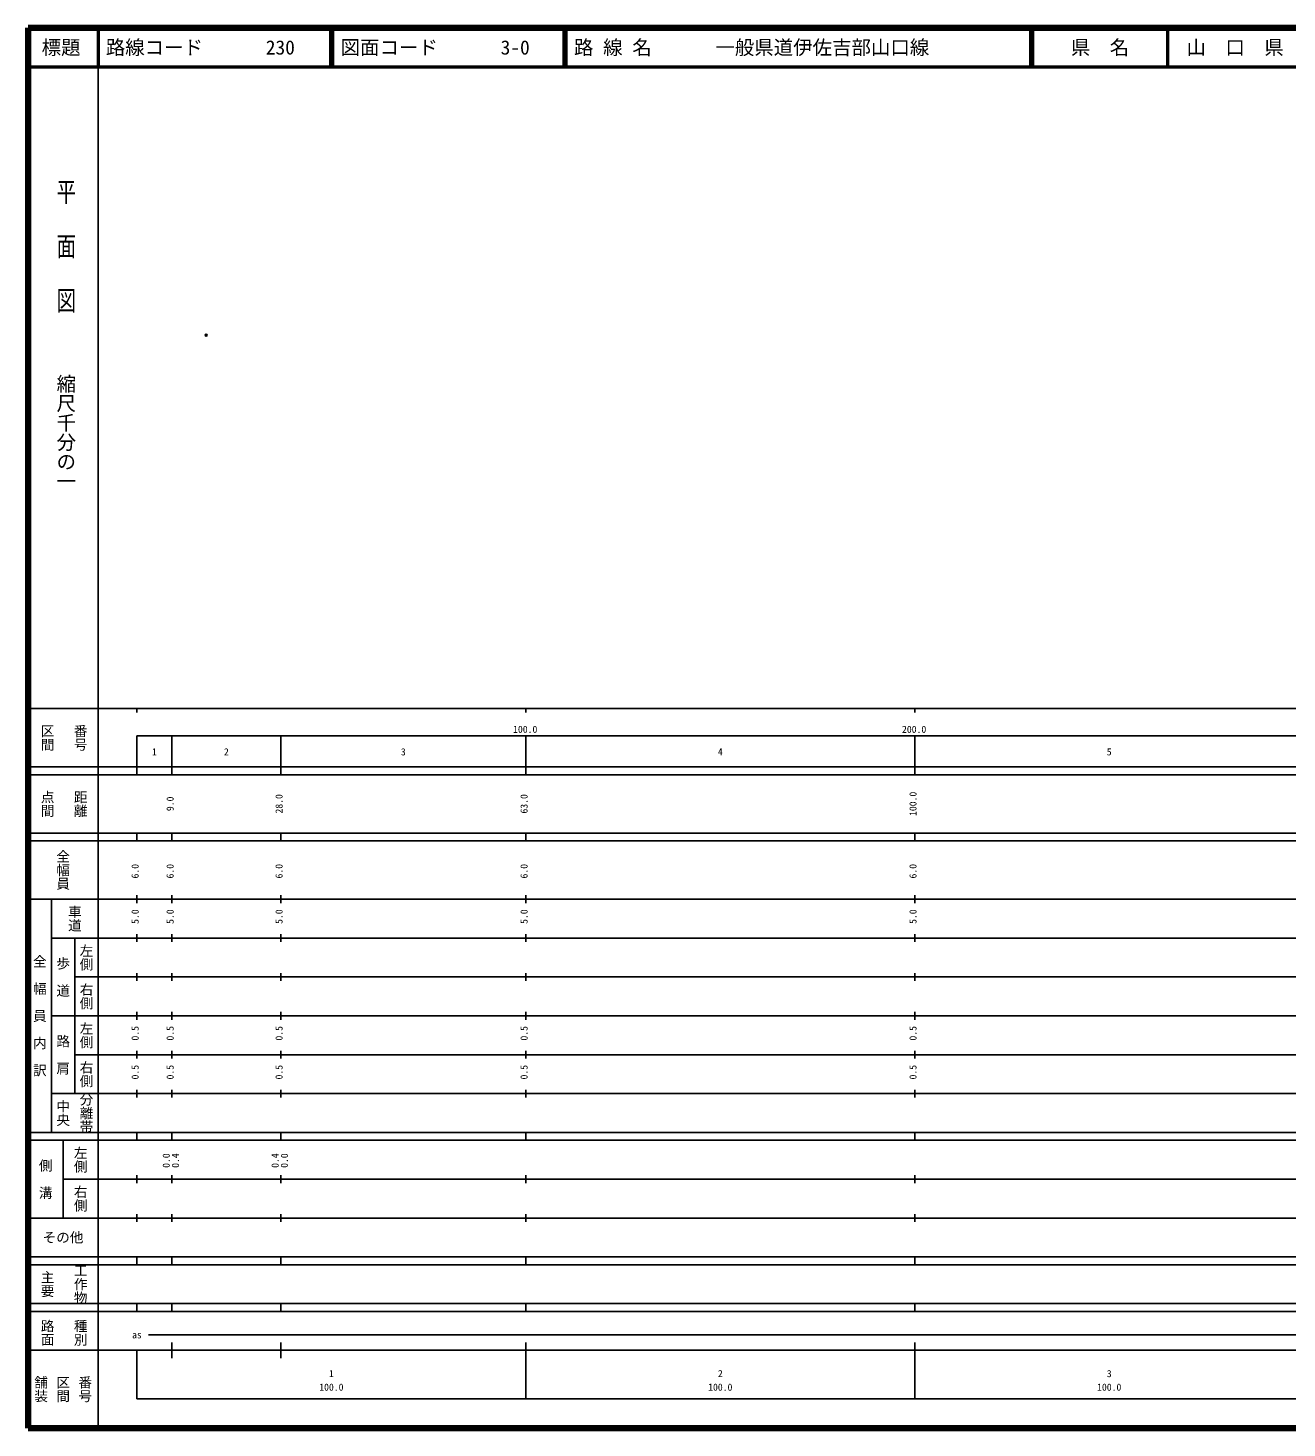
# Model space of a CAD drawing. Units: millimetres on the paper. Extents: x 40 to 680, y 20 to 380.
# Drawn here: x 40 to 363.7, y 20 to 380 of the extents above; entities that cross this region are included whole.
import ezdxf
from ezdxf.enums import TextEntityAlignment as Align

# ---------------------------------------------------------------- set-up
doc = ezdxf.new("R2010")
doc.units = ezdxf.units.MM
doc.header["$PDMODE"] = 32
doc.header["$PDSIZE"] = 0.5
doc.layers.add('M-OTRS', color=6, linetype='Continuous')
doc.layers.add('M-TTL-TXT', color=7, linetype='Continuous')
for name, color, linetype, lineweight in [('M-TTL', 2, 'Continuous', 140), ('M-TTL-BAND', 7, 'Continuous', 25), ('M-TTL-LINE', 7, 'Continuous', 50)]:
    doc.layers.add(name, color=color, linetype=linetype, lineweight=lineweight)
doc.styles.add('@ＭＳ ゴシック', font='')
doc.styles.add('ＭＳ ゴシック', font='')
doc.styles.get('@ＭＳ ゴシック').set_extended_font_data('@MS Gothic')
doc.styles.get('ＭＳ ゴシック').set_extended_font_data('MS Gothic')

msp = doc.modelspace()

# ---------------------------------------------------------------- linework, layer by layer
at = {"layer": 'M-OTRS'}
msp.add_point((85.826, 301.012), dxfattribs=at)
at = {"layer": 'M-TTL'}
for p, q in [((40, 380), (40, 20)), ((680, 380), (40, 380)), ((40, 20), (680, 20))]:
    msp.add_line(p, q, dxfattribs=at)
at = {"layer": 'M-TTL-BAND'}
for p, q in [((58, 370), (58, 20)), ((40, 205), (579, 205)), ((68, 205), (68, 204)), ((168, 205), (168, 204)), ((268, 205), (268, 204)), ((68, 198), (579, 198)), ((68, 198), (68, 188)), ((77, 188), (77, 198)), ((105, 188), (105, 198)), ((168, 188), (168, 198)), ((268, 188), (268, 198)), ((40, 190), (579, 190)), ((40, 188), (579, 188)), ((40, 173), (579, 173)), ((68, 171), (68, 173)), ((77, 171), (77, 173)), ((105, 171), (105, 173)), ((168, 171), (168, 173)), ((268, 171), (268, 173)), ((40, 171), (579, 171)), ((40, 156), (579, 156)), ((46, 96), (46, 156)), ((68, 155), (68, 157)), ((77, 155), (77, 157)), ((105, 155), (105, 157)), ((168, 155), (168, 157)), ((268, 155), (268, 157)), ((46, 146), (579, 146)), ((52, 146), (52, 106)), ((68, 145), (68, 147)), ((77, 145), (77, 147)), ((105, 145), (105, 147)), ((168, 145), (168, 147)), ((268, 145), (268, 147)), ((68, 135), (68, 137)), ((77, 135), (77, 137)), ((105, 135), (105, 137)), ((168, 135), (168, 137)), ((268, 135), (268, 137)), ((52, 136), (579, 136)), ((46, 126), (579, 126)), ((68, 125), (68, 127)), ((77, 125), (77, 127)), ((105, 125), (105, 127)), ((168, 125), (168, 127)), ((268, 125), (268, 127)), ((52, 116), (579, 116)), ((68, 115), (68, 117)), ((77, 115), (77, 117)), ((105, 115), (105, 117)), ((168, 115), (168, 117)), ((268, 115), (268, 117)), ((46, 106), (579, 106)), ((68, 105), (68, 107)), ((77, 105), (77, 107)), ((105, 105), (105, 107)), ((168, 105), (168, 107)), ((268, 105), (268, 107)), ((40, 96), (579, 96)), ((40, 94), (579, 94)), ((49, 94), (49, 74)), ((68, 94), (68, 96)), ((77, 94), (77, 96)), ((105, 94), (105, 96)), ((168, 94), (168, 96)), ((268, 94), (268, 96)), ((49, 84), (579, 84)), ((68, 83), (68, 85)), ((77, 83), (77, 85)), ((105, 83), (105, 85)), ((168, 83), (168, 85)), ((268, 83), (268, 85)), ((40, 74), (579, 74)), ((68, 73), (68, 75)), ((77, 73), (77, 75)), ((105, 73), (105, 75)), ((168, 73), (168, 75)), ((268, 73), (268, 75)), ((40, 64), (579, 64)), ((40, 62), (579, 62)), ((68, 62), (68, 64)), ((77, 62), (77, 64)), ((105, 62), (105, 64)), ((168, 62), (168, 64)), ((268, 62), (268, 64)), ((40, 52), (579, 52)), ((68, 50), (68, 52)), ((77, 50), (77, 52)), ((105, 50), (105, 52)), ((168, 50), (168, 52)), ((268, 50), (268, 52)), ((40, 50), (579, 50)), ((71, 44), (515.5, 44)), ((40, 40), (579, 40)), ((68, 40), (68, 27.5)), ((77, 38), (77, 42)), ((105, 38), (105, 42)), ((168, 27.5), (168, 42)), ((268, 27.5), (268, 42)), ((68, 27.5), (579, 27.5))]:
    msp.add_line(p, q, dxfattribs=at)
at = {"layer": 'M-TTL-LINE'}
for p, q in [((58, 380), (58, 370)), ((117.75, 380), (117.75, 370)), ((118.25, 380), (118.25, 370)), ((177.75, 380), (177.75, 370)), ((178.25, 380), (178.25, 370)), ((297.75, 380), (297.75, 370)), ((298.25, 380), (298.25, 370)), ((333, 380), (333, 370)), ((40, 370), (680, 370))]:
    msp.add_line(p, q, dxfattribs=at)

# ---------------------------------------------------------------- texts
at = {"layer": 'M-TTL-BAND', "style": '@ＭＳ ゴシック', "width": 1.4}
msp.add_text('平  面  図', height=3.666, rotation=270, dxfattribs=at).set_placement((49.777, 306.475), align=Align.MIDDLE_RIGHT)
at = {"layer": 'M-TTL-BAND', "style": '@ＭＳ ゴシック'}
msp.add_text('縮尺千分の一', height=3.666, rotation=270, dxfattribs=at).set_placement((49.777, 261.03), align=Align.MIDDLE_RIGHT)
for s, p in [('区間', (45, 197.5)), ('番号', (53.5, 197.5)), ('点間', (45, 180.5)), ('距離', (53.5, 180.5)), ('全幅員', (49, 163.5)), ('車道', (52, 151)), ('左側', (55, 141)), ('全\u3000幅\u3000員\u3000内\u3000訳', (43, 126)), ('歩\u3000道', (49, 136)), ('右側', (55, 131)), ('左側', (55, 121)), ('路\u3000肩', (49, 116)), ('右側', (55, 111)), ('分離帯', (55, 101)), ('中央', (49, 101)), ('左側', (53.5, 89)), ('側\u3000溝', (44.5, 84)), ('右側', (53.5, 79)), ('工作物', (53.5, 57)), ('主要', (45, 57)), ('路面', (45, 44.5)), ('種別', (53.5, 44.5)), ('舗装', (43.333, 30)), ('区間', (49, 30)), ('番号', (54.667, 30))]:
    msp.add_text(s, height=2.566, rotation=270, dxfattribs=at).set_placement(p, align=Align.MIDDLE_CENTER)
at = {"layer": 'M-TTL-BAND', "style": 'ＭＳ ゴシック'}
for s, p in [('100.0', (167.844, 198.195)), ('200.0', (267.844, 198.195)), ('1', (72.5, 192.405)), ('2', (91, 192.405)), ('3', (136.5, 192.405)), ('4', (218, 192.405)), ('5', (318, 192.405)), ('as', (68, 42.5)), ('1', (118, 32.523)), ('2', (218, 32.523)), ('3', (318, 32.523)), ('100.0', (118, 29.033)), ('100.0', (218, 29.033)), ('100.0', (318, 29.033))]:
    msp.add_text(s, height=1.833, dxfattribs=at).set_placement(p, align=Align.BOTTOM_CENTER)
for s, p in [('9.0', (78, 180.5)), ('28.0', (106, 180.5)), ('63.0', (169, 180.5)), ('100.0', (269, 180.5)), ('6.0', (69, 163.174)), ('6.0', (78, 163.174)), ('6.0', (106, 163.174)), ('6.0', (169, 163.174)), ('6.0', (269, 163.174)), ('5.0', (69, 151.5)), ('5.0', (78, 151.5)), ('5.0', (106, 151.5)), ('5.0', (169, 151.5)), ('5.0', (269, 151.5)), ('0.5', (69, 121.5)), ('0.5', (78, 121.5)), ('0.5', (106, 121.5)), ('0.5', (169, 121.5)), ('0.5', (269, 121.5)), ('0.5', (69, 111.5)), ('0.5', (78, 111.5)), ('0.5', (106, 111.5)), ('0.5', (169, 111.5)), ('0.5', (269, 111.5)), ('0.0', (77, 88.764)), ('0.4', (79.37, 88.764)), ('0.4', (105, 88.764)), ('0.0', (107.37, 88.764))]:
    msp.add_text(s, height=1.833, rotation=90, dxfattribs=at).set_placement(p, align=Align.BOTTOM_CENTER)
msp.add_text('その他', height=2.566, dxfattribs=at).set_placement((49, 69), align=Align.MIDDLE_CENTER)
at = {"layer": 'M-TTL-TXT', "style": 'ＭＳ ゴシック'}
for s, p in [('標題', (48.5, 375)), ('県\u3000名', (315.625, 375)), ('山\u3000口\u3000県', (350.375, 375))]:
    msp.add_text(s, height=3.666, dxfattribs=at).set_placement(p, align=Align.MIDDLE_CENTER)
for s, p in [('路線コード', (60, 375)), ('230', (101.142, 375)), ('図面コード', (120.38, 375)), ('3-0', (161.521, 375)), ('路 線 名', (180.38, 375)), ('一般県道伊佐吉部山口線', (216.734, 375))]:
    msp.add_text(s, height=3.666, dxfattribs=at).set_placement(p, align=Align.MIDDLE_LEFT)

doc.saveas('drawing.dxf')
